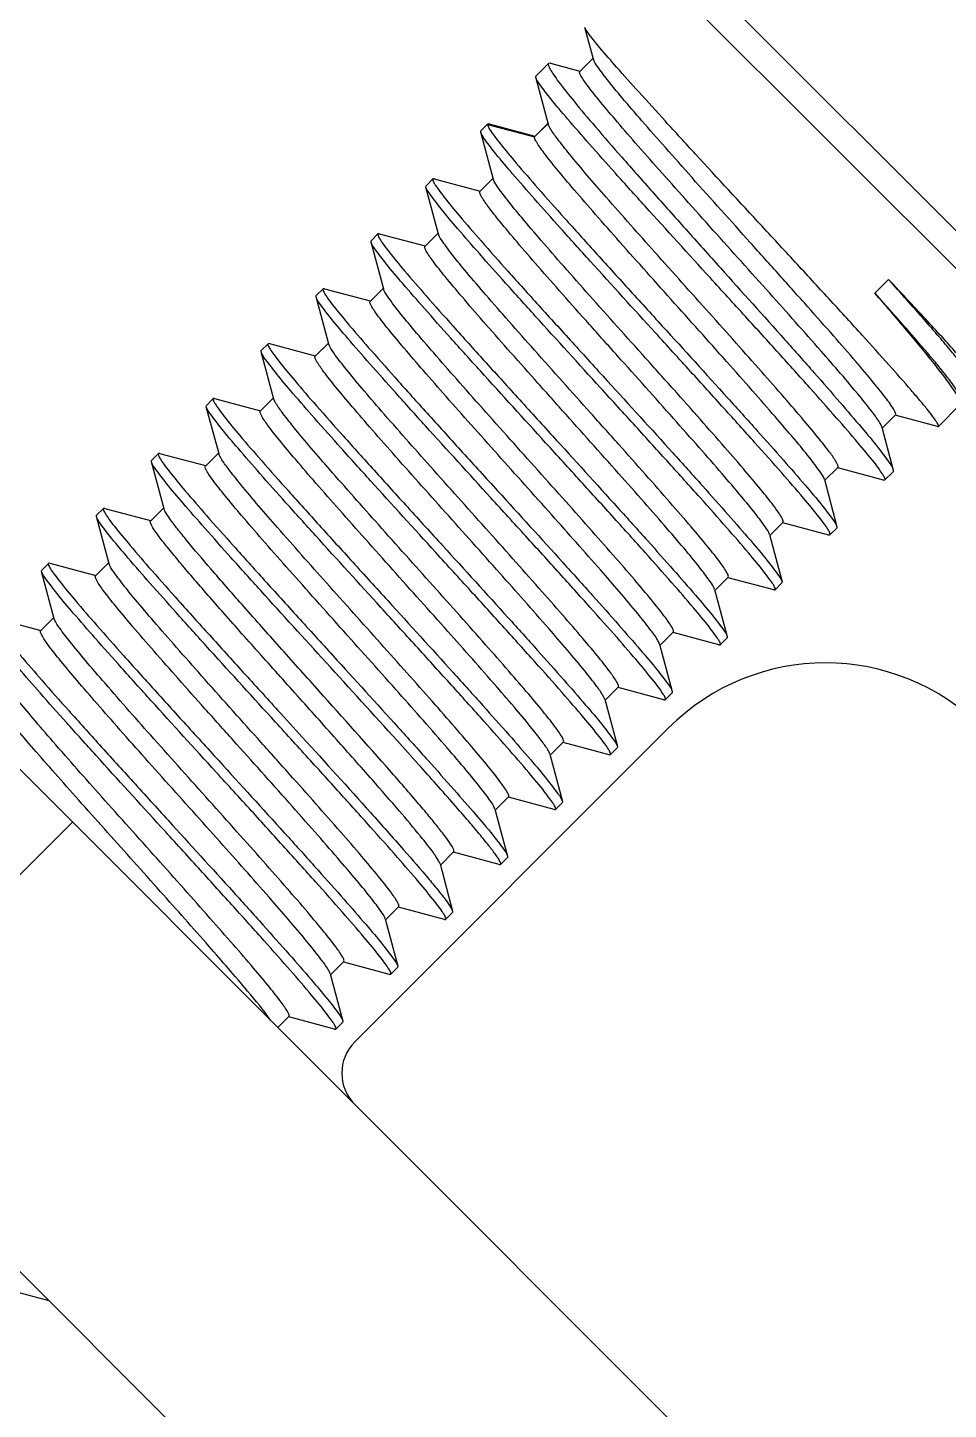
# Model space of a CAD drawing. Extents: x 1031190 to 1725648, y 733081 to 1571294.
# Drawn here: x 1156316.2 to 1156485.8, y 1236233.6 to 1236488.2 of the extents above; entities that cross this region are included whole.
import ezdxf

# ---------------------------------------------------------------- set-up
doc = ezdxf.new("R2010")
doc.units = 0
doc.header["$LTSCALE"] = 1000
doc.header["$MEASUREMENT"] = 0

msp = doc.modelspace()

# ---------------------------------------------------------------- linework, layer by layer
for p, q in [((1156510.09, 1236427.92), (1156427.84, 1236510.17)), ((1156500.19, 1236430.88), (1156430.8, 1236500.27)), ((1156420.44, 1236482.38), (1156418.87, 1236488.2)), ((1156409.82, 1236479.29), (1156412.15, 1236481.62)), ((1156412.51, 1236481.65), (1156412.15, 1236481.62)), ((1156412.51, 1236481.65), (1156417.95, 1236480.2)), ((1156417.93, 1236480.12), (1156420.39, 1236482.58)), ((1156409.79, 1236479.23), (1156409.82, 1236479.29)), ((1156409.81, 1236479.05), (1156409.79, 1236479.23)), ((1156412.14, 1236470.36), (1156409.81, 1236479.05)), ((1156399.69, 1236468.93), (1156399.71, 1236469.18)), ((1156402.02, 1236460.24), (1156399.69, 1236468.93)), ((1156399.71, 1236469.18), (1156400.92, 1236470.39)), ((1156400.97, 1236470.44), (1156400.93, 1236470.37)), ((1156400.93, 1236470.37), (1156409.6, 1236468.06)), ((1156401.21, 1236470.46), (1156400.97, 1236470.44)), ((1156401.21, 1236470.46), (1156409.66, 1236468.21)), ((1156409.6, 1236468.06), (1156412.13, 1236470.59)), ((1156409.63, 1236468.12), (1156412.08, 1236470.57)), ((1156409.6, 1236468.06), (1156409.63, 1236468.12)), ((1156389.57, 1236458.81), (1156389.59, 1236459.06)), ((1156391.9, 1236450.12), (1156389.57, 1236458.81)), ((1156389.59, 1236459.06), (1156390.85, 1236460.32)), ((1156391.09, 1236460.34), (1156390.85, 1236460.32)), ((1156391.09, 1236460.34), (1156399.54, 1236458.09)), ((1156399.51, 1236458), (1156401.97, 1236460.45)), ((1156379.45, 1236448.69), (1156379.47, 1236448.94)), ((1156381.78, 1236440), (1156379.45, 1236448.69)), ((1156379.47, 1236448.94), (1156380.73, 1236450.2)), ((1156380.97, 1236450.22), (1156380.73, 1236450.2)), ((1156380.97, 1236450.22), (1156389.42, 1236447.97)), ((1156389.39, 1236447.88), (1156391.85, 1236450.33)), ((1156474.82, 1236441.81), (1156472.29, 1236439.28)), ((1156369.33, 1236438.58), (1156369.35, 1236438.82)), ((1156371.66, 1236429.88), (1156369.33, 1236438.58)), ((1156369.35, 1236438.82), (1156370.61, 1236440.08)), ((1156370.85, 1236440.1), (1156370.61, 1236440.08)), ((1156370.85, 1236440.1), (1156379.3, 1236437.85)), ((1156379.27, 1236437.76), (1156381.73, 1236440.21)), ((1156381.83, 1236439.85), (1156381.78, 1236440)), ((1156583.69, 1236082.55), (1156237.67, 1236428.57)), ((1156359.21, 1236428.46), (1156359.23, 1236428.7)), ((1156361.55, 1236419.76), (1156359.21, 1236428.46)), ((1156359.23, 1236428.7), (1156360.49, 1236429.96)), ((1156360.73, 1236429.98), (1156360.49, 1236429.96)), ((1156360.73, 1236429.98), (1156369.18, 1236427.73)), ((1156369.16, 1236427.64), (1156371.61, 1236430.09)), ((1156349.09, 1236418.34), (1156349.11, 1236418.58)), ((1156351.43, 1236409.64), (1156349.09, 1236418.34)), ((1156349.11, 1236418.58), (1156350.37, 1236419.84)), ((1156350.61, 1236419.86), (1156350.37, 1236419.84)), ((1156350.61, 1236419.86), (1156359.06, 1236417.61)), ((1156359.04, 1236417.52), (1156361.49, 1236419.97)), ((1156484.01, 1236414.7), (1156488.04, 1236418.73)), ((1156476.1, 1236416.86), (1156473.64, 1236414.41)), ((1156483.82, 1236414.69), (1156476.07, 1236416.77)), ((1156473.59, 1236414.61), (1156475.7, 1236406.67)), ((1156483.82, 1236414.69), (1156484.01, 1236414.7)), ((1156338.97, 1236408.22), (1156338.99, 1236408.46)), ((1156341.31, 1236399.52), (1156338.97, 1236408.22)), ((1156338.99, 1236408.46), (1156340.25, 1236409.72)), ((1156340.49, 1236409.74), (1156340.25, 1236409.72)), ((1156340.49, 1236409.74), (1156348.94, 1236407.49)), ((1156348.92, 1236407.4), (1156351.37, 1236409.85)), ((1156463, 1236404.94), (1156465.31, 1236396.23)), ((1156465.5, 1236407.18), (1156463.05, 1236404.73)), ((1156473.91, 1236404.83), (1156465.48, 1236407.09)), ((1156473.91, 1236404.83), (1156474.15, 1236404.85)), ((1156474.15, 1236404.85), (1156475.68, 1236406.37)), ((1156475.7, 1236406.67), (1156475.68, 1236406.37)), ((1156338.8, 1236397.28), (1156341.25, 1236399.73)), ((1156328.85, 1236398.1), (1156328.87, 1236398.34)), ((1156331.19, 1236389.4), (1156328.85, 1236398.1)), ((1156328.87, 1236398.34), (1156330.13, 1236399.6)), ((1156330.37, 1236399.62), (1156330.13, 1236399.6)), ((1156330.37, 1236399.62), (1156338.82, 1236397.37)), ((1156452.88, 1236394.82), (1156455.19, 1236386.11)), ((1156455.39, 1236397.06), (1156452.93, 1236394.61)), ((1156463.79, 1236394.71), (1156455.36, 1236396.97)), ((1156463.79, 1236394.71), (1156464.03, 1236394.73)), ((1156464.03, 1236394.73), (1156465.3, 1236395.99)), ((1156465.31, 1236396.23), (1156465.3, 1236395.99)), ((1156328.68, 1236387.16), (1156331.13, 1236389.62)), ((1156318.73, 1236387.98), (1156318.75, 1236388.22)), ((1156321.07, 1236379.29), (1156318.73, 1236387.98)), ((1156318.75, 1236388.22), (1156320.01, 1236389.48)), ((1156320.25, 1236389.5), (1156320.01, 1236389.48)), ((1156320.25, 1236389.5), (1156328.7, 1236387.25)), ((1156442.76, 1236384.7), (1156445.08, 1236375.99)), ((1156445.27, 1236386.95), (1156442.81, 1236384.49)), ((1156453.67, 1236384.59), (1156445.24, 1236386.85)), ((1156453.67, 1236384.59), (1156453.92, 1236384.61)), ((1156453.92, 1236384.61), (1156455.18, 1236385.87)), ((1156455.19, 1236386.11), (1156455.18, 1236385.87)), ((1156480.56, 1236093.15), (1156191.41, 1236382.31)), ((1156310.14, 1236379.38), (1156318.58, 1236377.13)), ((1156318.56, 1236377.04), (1156321.01, 1236379.5)), ((1156321.14, 1236379.09), (1156321.07, 1236379.29)), ((1156435.15, 1236376.83), (1156432.69, 1236374.37)), ((1156432.64, 1236374.58), (1156434.96, 1236365.87)), ((1156443.55, 1236374.47), (1156435.12, 1236376.74)), ((1156443.55, 1236374.47), (1156443.8, 1236374.49)), ((1156443.8, 1236374.49), (1156445.06, 1236375.75)), ((1156445.08, 1236375.99), (1156445.06, 1236375.75)), ((1156425.03, 1236366.71), (1156422.57, 1236364.25)), ((1156422.52, 1236364.46), (1156424.84, 1236355.75)), ((1156433.43, 1236364.35), (1156425, 1236366.62)), ((1156433.43, 1236364.35), (1156433.68, 1236364.37)), ((1156433.68, 1236364.37), (1156434.94, 1236365.63)), ((1156434.96, 1236365.87), (1156434.94, 1236365.63)), ((1156434.28, 1236359.16), (1156376.46, 1236301.34)), ((1156414.91, 1236356.59), (1156412.46, 1236354.13)), ((1156423.32, 1236354.23), (1156414.88, 1236356.5)), ((1156412.4, 1236354.34), (1156414.72, 1236345.63)), ((1156423.32, 1236354.23), (1156423.56, 1236354.25)), ((1156423.56, 1236354.25), (1156424.82, 1236355.51)), ((1156424.84, 1236355.75), (1156424.82, 1236355.51)), ((1156404.79, 1236346.47), (1156402.34, 1236344.02)), ((1156413.2, 1236344.11), (1156404.76, 1236346.38)), ((1156402.28, 1236344.22), (1156402.22, 1236344.4)), ((1156402.28, 1236344.22), (1156404.6, 1236335.52)), ((1156413.2, 1236344.11), (1156413.44, 1236344.13)), ((1156413.44, 1236344.13), (1156414.7, 1236345.39)), ((1156414.72, 1236345.63), (1156414.7, 1236345.39)), ((1156278.14, 1236295.57), (1156324.4, 1236341.83)), ((1156394.67, 1236336.35), (1156392.22, 1236333.9)), ((1156403.08, 1236334), (1156394.65, 1236336.26)), ((1156392.16, 1236334.11), (1156394.48, 1236325.4)), ((1156403.08, 1236334), (1156403.32, 1236334.01)), ((1156403.32, 1236334.01), (1156404.58, 1236335.27)), ((1156404.6, 1236335.52), (1156404.58, 1236335.27)), ((1156384.55, 1236326.23), (1156382.1, 1236323.78)), ((1156392.96, 1236323.88), (1156384.53, 1236326.14)), ((1156382.04, 1236323.99), (1156384.36, 1236315.28)), ((1156392.96, 1236323.88), (1156393.2, 1236323.89)), ((1156393.2, 1236323.89), (1156394.46, 1236325.16)), ((1156394.48, 1236325.4), (1156394.46, 1236325.16)), ((1156374.43, 1236316.11), (1156371.98, 1236313.66)), ((1156382.84, 1236313.76), (1156374.41, 1236316.02)), ((1156371.92, 1236313.87), (1156374.24, 1236305.16)), ((1156382.84, 1236313.76), (1156383.08, 1236313.77)), ((1156383.08, 1236313.77), (1156384.34, 1236315.04)), ((1156384.36, 1236315.28), (1156384.34, 1236315.04)), ((1156364.31, 1236305.99), (1156362.28, 1236303.96)), ((1156372.72, 1236303.64), (1156364.29, 1236305.9)), ((1156372.72, 1236303.64), (1156372.96, 1236303.65)), ((1156372.96, 1236303.65), (1156374.22, 1236304.92)), ((1156374.24, 1236305.16), (1156374.22, 1236304.92)), ((1156320.14, 1236253.57), (1156313.69, 1236255.31))]:
    msp.add_line(p, q)
for centre, radius, start, end in [((1156463.2, 1236330.25), 40.89, 45, 135), ((1156382.24, 1236295.56), 8.18, 135, 225)]:
    msp.add_arc(centre, radius, start, end)
for points, knots in [([(1156451.52, 1236451.6), (1156447.43, 1236456.02), (1156441.47, 1236462.46), (1156433.9, 1236470.71), (1156429.04, 1236476.05), (1156425.01, 1236480.55), (1156421.96, 1236484.07), (1156420.07, 1236486.34), (1156419.19, 1236487.6), (1156418.92, 1236488.03), (1156418.87, 1236488.2)], [0, 0, 0, 0, 0.368142, 0.535897, 0.684709, 0.809342, 0.905414, 0.969598, 0.989056, 1, 1, 1, 1]), ([(1156412.15, 1236481.62), (1156412.07, 1236481.54), (1156412.15, 1236481.09), (1156412.49, 1236480.46), (1156413.14, 1236479.42), (1156414.59, 1236477.43), (1156417.17, 1236474.21), (1156421.07, 1236469.6), (1156425.9, 1236464.04), (1156431.46, 1236457.76), (1156437.52, 1236450.97), (1156441.71, 1236446.3), (1156443.84, 1236443.93)], [0, 0, 0, 0, 0.007287, 0.022596, 0.046895, 0.080168, 0.172563, 0.296519, 0.44737, 0.619385, 0.805971, 1, 1, 1, 1]), ([(1156476.1, 1236416.86), (1156476.17, 1236416.93), (1156476.09, 1236417.31), (1156475.8, 1236417.84), (1156475.25, 1236418.71), (1156474.02, 1236420.37), (1156471.85, 1236423.07), (1156468.57, 1236426.95), (1156464.51, 1236431.62), (1156459.82, 1236436.91), (1156454.69, 1236442.64), (1156447.57, 1236450.58), (1156440.53, 1236458.4), (1156433.87, 1236465.88), (1156429.57, 1236470.78), (1156425.99, 1236474.95), (1156423.23, 1236478.26), (1156421.48, 1236480.61), (1156420.57, 1236481.88), (1156420.44, 1236482.38)], [0, 0, 0, 0, 0.003461, 0.010825, 0.022535, 0.038573, 0.083113, 0.142879, 0.21566, 0.298761, 0.389116, 0.483412, 0.670116, 0.755815, 0.832283, 0.896851, 0.947308, 0.981997, 1, 1, 1, 1]), ([(1156441.99, 1236442.07), (1156437.97, 1236446.48), (1156432.13, 1236452.89), (1156424.69, 1236461.14), (1156419.91, 1236466.5), (1156415.94, 1236471.06), (1156412.87, 1236474.65), (1156410.96, 1236477.19), (1156409.95, 1236478.53), (1156409.81, 1236479.05)], [0, 0, 0, 0, 0.36438, 0.530796, 0.678891, 0.803581, 0.9006, 0.966696, 1, 1, 1, 1]), ([(1156473.23, 1236415.36), (1156472.82, 1236416.06), (1156471.59, 1236417.71), (1156468.02, 1236422.16), (1156461.68, 1236429.45), (1156452.62, 1236439.62), (1156444.24, 1236448.93), (1156437.43, 1236456.52), (1156432.65, 1236461.88), (1156428.33, 1236466.77), (1156424.64, 1236471.03), (1156421.68, 1236474.56), (1156419.57, 1236477.18), (1156418.36, 1236478.9), (1156417.92, 1236479.72), (1156417.87, 1236480.06), (1156417.93, 1236480.12)], [0, 0, 0, 0, 0.028348, 0.07231, 0.200737, 0.367922, 0.551326, 0.641466, 0.726551, 0.80379, 0.870677, 0.92508, 0.96531, 0.990227, 0.996843, 1, 1, 1, 1]), ([(1156431.87, 1236431.95), (1156427.86, 1236436.36), (1156422.01, 1236442.77), (1156414.57, 1236451.02), (1156409.79, 1236456.38), (1156405.82, 1236460.94), (1156402.75, 1236464.53), (1156400.84, 1236467.07), (1156399.83, 1236468.41), (1156399.69, 1236468.93)], [0, 0, 0, 0, 0.364381, 0.5308, 0.678899, 0.803591, 0.900607, 0.966701, 1, 1, 1, 1]), ([(1156400.93, 1236470.37), (1156400.9, 1236470.24), (1156401.1, 1236469.81), (1156401.52, 1236469.1), (1156402.28, 1236468.06), (1156403.83, 1236466.05), (1156406.51, 1236462.86), (1156410.47, 1236458.3), (1156415.32, 1236452.85), (1156420.86, 1236446.7), (1156426.88, 1236440.08), (1156431.02, 1236435.53), (1156433.13, 1236433.21)], [0, 0, 0, 0, 0.00868, 0.025879, 0.051887, 0.086569, 0.180747, 0.305089, 0.45505, 0.625126, 0.809034, 1, 1, 1, 1]), ([(1156412.49, 1236469.62), (1156412.45, 1236469.7), (1156412.31, 1236469.93), (1156412.19, 1236470.18), (1156412.14, 1236470.36)], [0, 0, 0, 0, 0.313787, 1, 1, 1, 1]), ([(1156465.5, 1236407.18), (1156465.57, 1236407.25), (1156465.52, 1236407.58), (1156465.09, 1236408.39), (1156463.92, 1236410.08), (1156461.87, 1236412.66), (1156459, 1236416.11), (1156455.42, 1236420.25), (1156451.25, 1236425), (1156446.65, 1236430.18), (1156440.11, 1236437.49), (1156432.09, 1236446.43), (1156423.46, 1236456.16), (1156417.43, 1236463.12), (1156414.04, 1236467.37), (1156412.88, 1236468.96), (1156412.49, 1236469.62)], [0, 0, 0, 0, 0.003296, 0.010079, 0.03549, 0.076381, 0.131511, 0.19909, 0.276886, 0.362322, 0.452558, 0.635372, 0.801219, 0.928261, 0.971785, 1, 1, 1, 1]), ([(1156463, 1236404.94), (1156462.86, 1236405.43), (1156461.99, 1236406.67), (1156460.31, 1236408.97), (1156457.65, 1236412.17), (1156454.23, 1236416.19), (1156450.12, 1236420.88), (1156443.78, 1236428.04), (1156437.09, 1236435.51), (1156430.32, 1236443.07), (1156425.45, 1236448.53), (1156420.99, 1236453.59), (1156417.1, 1236458.06), (1156413.94, 1236461.81), (1156411.82, 1236464.44), (1156410.6, 1236466.1), (1156410.02, 1236466.97), (1156409.69, 1236467.57), (1156409.56, 1236467.94), (1156409.6, 1236468.06)], [0, 0, 0, 0, 0.018431, 0.053472, 0.104134, 0.168694, 0.244894, 0.330055, 0.515024, 0.608298, 0.697696, 0.780063, 0.852494, 0.912444, 0.95783, 0.974565, 0.987157, 0.995562, 1, 1, 1, 1]), ([(1156421.75, 1236421.83), (1156417.74, 1236426.24), (1156411.89, 1236432.65), (1156404.45, 1236440.9), (1156399.67, 1236446.26), (1156395.7, 1236450.82), (1156392.63, 1236454.41), (1156390.73, 1236456.95), (1156389.71, 1236458.29), (1156389.57, 1236458.81)], [0, 0, 0, 0, 0.364381, 0.530796, 0.678894, 0.80359, 0.900609, 0.966703, 1, 1, 1, 1]), ([(1156390.85, 1236460.32), (1156390.77, 1236460.24), (1156390.91, 1236459.81), (1156391.26, 1236459.23), (1156391.95, 1236458.21), (1156393.44, 1236456.28), (1156396.07, 1236453.11), (1156400.03, 1236448.55), (1156404.91, 1236443.05), (1156410.52, 1236436.82), (1156416.64, 1236430.09), (1156420.86, 1236425.46), (1156423.01, 1236423.09)], [0, 0, 0, 0, 0.006599, 0.021626, 0.045784, 0.078991, 0.171388, 0.295465, 0.44652, 0.61879, 0.805664, 1, 1, 1, 1]), ([(1156455.39, 1236397.06), (1156455.45, 1236397.13), (1156455.39, 1236397.49), (1156454.92, 1236398.36), (1156453.65, 1236400.17), (1156451.43, 1236402.94), (1156448.32, 1236406.64), (1156444.48, 1236411.08), (1156440.03, 1236416.13), (1156435.15, 1236421.61), (1156428.32, 1236429.24), (1156421.55, 1236436.79), (1156415.12, 1236444.04), (1156410.95, 1236448.81), (1156407.47, 1236452.89), (1156404.76, 1236456.15), (1156403.05, 1236458.48), (1156402.16, 1236459.74), (1156402.02, 1236460.24)], [0, 0, 0, 0, 0.003453, 0.010691, 0.037881, 0.081592, 0.14037, 0.212138, 0.294327, 0.383985, 0.477885, 0.664852, 0.751185, 0.82854, 0.894141, 0.945651, 0.981282, 1, 1, 1, 1]), ([(1156452.88, 1236394.82), (1156452.74, 1236395.32), (1156451.85, 1236396.58), (1156450.14, 1236398.91), (1156447.43, 1236402.16), (1156443.95, 1236406.25), (1156439.78, 1236411.01), (1156433.36, 1236418.26), (1156426.58, 1236425.82), (1156419.76, 1236433.44), (1156414.88, 1236438.93), (1156410.42, 1236443.98), (1156406.58, 1236448.42), (1156403.47, 1236452.12), (1156401.25, 1236454.89), (1156399.98, 1236456.71), (1156399.51, 1236457.57), (1156399.45, 1236457.93), (1156399.51, 1236458)], [0, 0, 0, 0, 0.01868, 0.054278, 0.105764, 0.171349, 0.248695, 0.335028, 0.522011, 0.615926, 0.705601, 0.787809, 0.859594, 0.918387, 0.96211, 0.989307, 0.996546, 1, 1, 1, 1]), ([(1156484.01, 1236414.7), (1156484.08, 1236414.78), (1156483.92, 1236415.2), (1156483.57, 1236415.76), (1156482.85, 1236416.76), (1156481.85, 1236418.02), (1156480.53, 1236419.61), (1156478.22, 1236422.31), (1156474.68, 1236426.32), (1156469.76, 1236431.78), (1156464.1, 1236437.97), (1156457.94, 1236444.66), (1156453.69, 1236449.26), (1156451.52, 1236451.6)], [0, 0, 0, 0, 0.006287, 0.021187, 0.045277, 0.078448, 0.120429, 0.17084, 0.294962, 0.446101, 0.618491, 0.80551, 1, 1, 1, 1]), ([(1156411.63, 1236411.71), (1156407.62, 1236416.12), (1156401.77, 1236422.53), (1156394.33, 1236430.78), (1156389.55, 1236436.14), (1156385.59, 1236440.7), (1156382.51, 1236444.29), (1156380.61, 1236446.83), (1156379.59, 1236448.17), (1156379.45, 1236448.69)], [0, 0, 0, 0, 0.364389, 0.530808, 0.678904, 0.803593, 0.90061, 0.966703, 1, 1, 1, 1]), ([(1156380.73, 1236450.2), (1156380.65, 1236450.12), (1156380.79, 1236449.69), (1156381.14, 1236449.11), (1156381.83, 1236448.09), (1156383.32, 1236446.16), (1156385.95, 1236442.99), (1156389.91, 1236438.43), (1156394.79, 1236432.93), (1156400.41, 1236426.7), (1156406.52, 1236419.97), (1156410.74, 1236415.34), (1156412.89, 1236412.98)], [0, 0, 0, 0, 0.006599, 0.021626, 0.045783, 0.07899, 0.171389, 0.295471, 0.446525, 0.618791, 0.805663, 1, 1, 1, 1]), ([(1156445.27, 1236386.95), (1156445.33, 1236387.01), (1156445.27, 1236387.37), (1156444.8, 1236388.24), (1156443.53, 1236390.05), (1156441.31, 1236392.82), (1156438.2, 1236396.52), (1156434.36, 1236400.96), (1156429.91, 1236406.01), (1156425.03, 1236411.49), (1156418.2, 1236419.12), (1156411.43, 1236426.67), (1156405, 1236433.92), (1156400.83, 1236438.69), (1156397.35, 1236442.77), (1156394.64, 1236446.03), (1156392.93, 1236448.36), (1156392.04, 1236449.62), (1156391.9, 1236450.12)], [0, 0, 0, 0, 0.003453, 0.010691, 0.03788, 0.081592, 0.14037, 0.212137, 0.294327, 0.383985, 0.477885, 0.664851, 0.751185, 0.82854, 0.894141, 0.945652, 0.981282, 1, 1, 1, 1]), ([(1156442.76, 1236384.7), (1156442.62, 1236385.2), (1156441.73, 1236386.46), (1156440.02, 1236388.79), (1156437.32, 1236392.05), (1156433.84, 1236396.13), (1156429.66, 1236400.89), (1156423.24, 1236408.14), (1156416.47, 1236415.7), (1156409.64, 1236423.33), (1156404.76, 1236428.81), (1156400.3, 1236433.86), (1156396.46, 1236438.3), (1156393.35, 1236442), (1156391.13, 1236444.77), (1156389.86, 1236446.59), (1156389.39, 1236447.45), (1156389.33, 1236447.81), (1156389.39, 1236447.88)], [0, 0, 0, 0, 0.01868, 0.054279, 0.105765, 0.171349, 0.248696, 0.335028, 0.522011, 0.615926, 0.705601, 0.787809, 0.859594, 0.918386, 0.962109, 0.989307, 0.996546, 1, 1, 1, 1]), ([(1156443.84, 1236443.93), (1156447.81, 1236439.51), (1156453.58, 1236433.09), (1156460.93, 1236424.82), (1156465.66, 1236419.43), (1156469.59, 1236414.84), (1156472.64, 1236411.2), (1156474.55, 1236408.6), (1156475.55, 1236407.21), (1156475.7, 1236406.67)], [0, 0, 0, 0, 0.362585, 0.528363, 0.676115, 0.800828, 0.898293, 0.965295, 1, 1, 1, 1]), ([(1156474.15, 1236404.85), (1156474.23, 1236404.92), (1156474.09, 1236405.35), (1156473.74, 1236405.94), (1156473.05, 1236406.95), (1156471.56, 1236408.89), (1156468.93, 1236412.06), (1156464.98, 1236416.61), (1156460.09, 1236422.11), (1156454.48, 1236428.34), (1156448.36, 1236435.08), (1156444.14, 1236439.71), (1156441.99, 1236442.07)], [0, 0, 0, 0, 0.006599, 0.021626, 0.045784, 0.078991, 0.171388, 0.295465, 0.446519, 0.61879, 0.805664, 1, 1, 1, 1]), ([(1156491.9, 1236422.6), (1156491.94, 1236422.63), (1156491.87, 1236422.83), (1156491.7, 1236423.1), (1156491.37, 1236423.57), (1156490.65, 1236424.48), (1156489.37, 1236425.99), (1156487.4, 1236428.21), (1156484.9, 1236430.97), (1156481.92, 1236434.21), (1156478.51, 1236437.88), (1156476.09, 1236440.46), (1156474.82, 1236441.81)], [0, 0, 0, 0, 0.005738, 0.019134, 0.040805, 0.070779, 0.155209, 0.27106, 0.416301, 0.588313, 0.78408, 1, 1, 1, 1]), ([(1156490.14, 1236423.12), (1156490.26, 1236423.25), (1156489.9, 1236423.96), (1156489.3, 1236424.89), (1156488.01, 1236426.59), (1156486.27, 1236428.73), (1156484.01, 1236431.4), (1156480.16, 1236435.83), (1156477.03, 1236439.34), (1156474.82, 1236441.81)], [0, 0, 0, 0, 0.021147, 0.073565, 0.158215, 0.273875, 0.418588, 0.589838, 1, 1, 1, 1]), ([(1156401.51, 1236401.59), (1156397.5, 1236406), (1156391.65, 1236412.41), (1156384.21, 1236420.66), (1156379.43, 1236426.02), (1156375.47, 1236430.58), (1156372.39, 1236434.18), (1156370.49, 1236436.71), (1156369.47, 1236438.05), (1156369.33, 1236438.58)], [0, 0, 0, 0, 0.364379, 0.530797, 0.678896, 0.80359, 0.900607, 0.966701, 1, 1, 1, 1]), ([(1156370.61, 1236440.08), (1156370.53, 1236440), (1156370.67, 1236439.57), (1156371.02, 1236438.99), (1156371.71, 1236437.97), (1156373.2, 1236436.04), (1156375.83, 1236432.87), (1156379.79, 1236428.31), (1156384.67, 1236422.81), (1156390.29, 1236416.58), (1156396.4, 1236409.85), (1156400.62, 1236405.22), (1156402.77, 1236402.86)], [0, 0, 0, 0, 0.006598, 0.021624, 0.045781, 0.078987, 0.171384, 0.29546, 0.44651, 0.618781, 0.80566, 1, 1, 1, 1]), ([(1156435.15, 1236376.83), (1156435.21, 1236376.89), (1156435.16, 1236377.24), (1156434.7, 1236378.1), (1156433.45, 1236379.88), (1156431.27, 1236382.6), (1156428.23, 1236386.23), (1156424.46, 1236390.59), (1156420.08, 1236395.56), (1156415.27, 1236400.97), (1156408.52, 1236408.51), (1156401.79, 1236416.01), (1156395.39, 1236423.23), (1156391.19, 1236428.02), (1156387.64, 1236432.16), (1156384.86, 1236435.5), (1156383, 1236437.96), (1156382.05, 1236439.3), (1156381.83, 1236439.85)], [0, 0, 0, 0, 0.003411, 0.010523, 0.037228, 0.080172, 0.137959, 0.208589, 0.289589, 0.378106, 0.47102, 0.656885, 0.743278, 0.821187, 0.887872, 0.941003, 0.97876, 1, 1, 1, 1]), ([(1156487.63, 1236420.84), (1156487.55, 1236421.12), (1156487.12, 1236421.82), (1156486.25, 1236423.07), (1156484.89, 1236424.79), (1156482.27, 1236427.97), (1156478.03, 1236432.86), (1156474.35, 1236436.98), (1156472.29, 1236439.28)], [0, 0, 0, 0, 0.036338, 0.100465, 0.191874, 0.309308, 0.615028, 1, 1, 1, 1]), ([(1156472.29, 1236439.28), (1156474.39, 1236436.84), (1156478.16, 1236432.43), (1156482.98, 1236426.56), (1156486.04, 1236422.64), (1156487.53, 1236420.35), (1156487.98, 1236419.52), (1156488.07, 1236419.17)], [0, 0, 0, 0, 0.376924, 0.679521, 0.890722, 0.958383, 1, 1, 1, 1]), ([(1156432.23, 1236375.42), (1156431.81, 1236376.1), (1156430.62, 1236377.73), (1156427.17, 1236382.02), (1156421.12, 1236389.01), (1156412.48, 1236398.74), (1156404.48, 1236407.65), (1156397.98, 1236414.93), (1156393.41, 1236420.08), (1156389.27, 1236424.79), (1156385.72, 1236428.91), (1156382.87, 1236432.33), (1156380.84, 1236434.88), (1156379.68, 1236436.56), (1156379.26, 1236437.37), (1156379.21, 1236437.69), (1156379.27, 1236437.76)], [0, 0, 0, 0, 0.029221, 0.073567, 0.201629, 0.367682, 0.550054, 0.639909, 0.724906, 0.802249, 0.869396, 0.924152, 0.964754, 0.989983, 0.99672, 1, 1, 1, 1]), ([(1156433.13, 1236433.21), (1156437.15, 1236428.81), (1156443, 1236422.39), (1156450.43, 1236414.14), (1156455.22, 1236408.78), (1156459.18, 1236404.22), (1156462.25, 1236400.63), (1156464.16, 1236398.09), (1156465.17, 1236396.76), (1156465.31, 1236396.23)], [0, 0, 0, 0, 0.36446, 0.530907, 0.67902, 0.803709, 0.900704, 0.966759, 1, 1, 1, 1]), ([(1156464.03, 1236394.73), (1156464.11, 1236394.8), (1156463.98, 1236395.24), (1156463.63, 1236395.82), (1156462.93, 1236396.83), (1156461.44, 1236398.77), (1156458.81, 1236401.94), (1156454.86, 1236406.49), (1156449.97, 1236411.99), (1156444.36, 1236418.22), (1156438.24, 1236424.96), (1156434.02, 1236429.59), (1156431.87, 1236431.95)], [0, 0, 0, 0, 0.006598, 0.021625, 0.04578, 0.078987, 0.171384, 0.295461, 0.446512, 0.618782, 0.805661, 1, 1, 1, 1]), ([(1156391.39, 1236391.47), (1156387.38, 1236395.88), (1156381.53, 1236402.3), (1156374.09, 1236410.54), (1156369.31, 1236415.9), (1156365.35, 1236420.46), (1156362.28, 1236424.06), (1156360.37, 1236426.59), (1156359.35, 1236427.93), (1156359.21, 1236428.46)], [0, 0, 0, 0, 0.364384, 0.5308, 0.678898, 0.803592, 0.90061, 0.966703, 1, 1, 1, 1]), ([(1156360.49, 1236429.96), (1156360.41, 1236429.88), (1156360.55, 1236429.45), (1156360.9, 1236428.87), (1156361.59, 1236427.85), (1156363.08, 1236425.92), (1156365.71, 1236422.75), (1156369.67, 1236418.19), (1156374.55, 1236412.69), (1156380.17, 1236406.46), (1156386.28, 1236399.73), (1156390.5, 1236395.1), (1156392.65, 1236392.74)], [0, 0, 0, 0, 0.006599, 0.021626, 0.045785, 0.078991, 0.171389, 0.295468, 0.446524, 0.618793, 0.805664, 1, 1, 1, 1]), ([(1156425.03, 1236366.71), (1156425.09, 1236366.77), (1156425.04, 1236367.11), (1156424.59, 1236367.95), (1156423.37, 1236369.7), (1156421.24, 1236372.37), (1156418.26, 1236375.93), (1156414.56, 1236380.22), (1156410.26, 1236385.1), (1156405.52, 1236390.43), (1156398.85, 1236397.89), (1156390.74, 1236406.93), (1156383.12, 1236415.52), (1156377.97, 1236421.51), (1156375.1, 1236424.94), (1156373.11, 1236427.51), (1156372.08, 1236428.95), (1156371.8, 1236429.54)], [0, 0, 0, 0, 0.003368, 0.010354, 0.036572, 0.078742, 0.135528, 0.20501, 0.284805, 0.372166, 0.464077, 0.64881, 0.81371, 0.881483, 0.936251, 0.976167, 1, 1, 1, 1]), ([(1156422.25, 1236365.05), (1156421.9, 1236365.69), (1156420.78, 1236367.23), (1156417.48, 1236371.41), (1156411.49, 1236378.32), (1156402.87, 1236388.06), (1156394.82, 1236397.03), (1156388.24, 1236404.39), (1156383.59, 1236409.62), (1156379.37, 1236414.42), (1156375.75, 1236418.61), (1156372.84, 1236422.1), (1156370.76, 1236424.71), (1156369.58, 1236426.42), (1156369.14, 1236427.24), (1156369.09, 1236427.57), (1156369.16, 1236427.64)], [0, 0, 0, 0, 0.02672, 0.069018, 0.194536, 0.360069, 0.543539, 0.634344, 0.720433, 0.798907, 0.86713, 0.922821, 0.964145, 0.989828, 0.99668, 1, 1, 1, 1]), ([(1156423.01, 1236423.09), (1156427.03, 1236418.69), (1156432.88, 1236412.27), (1156440.32, 1236404.02), (1156445.1, 1236398.66), (1156449.06, 1236394.1), (1156452.13, 1236390.51), (1156454.04, 1236387.97), (1156455.05, 1236386.64), (1156455.19, 1236386.11)], [0, 0, 0, 0, 0.364466, 0.530913, 0.679023, 0.803712, 0.900708, 0.966761, 1, 1, 1, 1]), ([(1156453.92, 1236384.61), (1156453.99, 1236384.69), (1156453.86, 1236385.12), (1156453.51, 1236385.7), (1156452.81, 1236386.71), (1156451.32, 1236388.65), (1156448.69, 1236391.82), (1156444.74, 1236396.38), (1156439.85, 1236401.88), (1156434.24, 1236408.11), (1156428.12, 1236414.84), (1156423.9, 1236419.47), (1156421.75, 1236421.83)], [0, 0, 0, 0, 0.006599, 0.021626, 0.045783, 0.078991, 0.17139, 0.295472, 0.446528, 0.618793, 0.805664, 1, 1, 1, 1]), ([(1156381.27, 1236381.36), (1156377.26, 1236385.76), (1156371.41, 1236392.18), (1156363.97, 1236400.42), (1156359.19, 1236405.78), (1156355.23, 1236410.34), (1156352.16, 1236413.94), (1156350.25, 1236416.47), (1156349.23, 1236417.81), (1156349.09, 1236418.34)], [0, 0, 0, 0, 0.364389, 0.530808, 0.678905, 0.803593, 0.900609, 0.966702, 1, 1, 1, 1]), ([(1156350.37, 1236419.84), (1156350.29, 1236419.76), (1156350.43, 1236419.33), (1156350.78, 1236418.75), (1156351.47, 1236417.74), (1156352.96, 1236415.8), (1156355.6, 1236412.63), (1156359.55, 1236408.07), (1156364.44, 1236402.57), (1156370.05, 1236396.35), (1156376.16, 1236389.61), (1156380.38, 1236384.98), (1156382.54, 1236382.62)], [0, 0, 0, 0, 0.006599, 0.021626, 0.045782, 0.078989, 0.171387, 0.295468, 0.446521, 0.618788, 0.805663, 1, 1, 1, 1]), ([(1156361.79, 1236419.21), (1156361.76, 1236419.26), (1156361.67, 1236419.44), (1156361.58, 1236419.63), (1156361.55, 1236419.76)], [0, 0, 0, 0, 0.304527, 1, 1, 1, 1]), ([(1156414.91, 1236356.59), (1156414.97, 1236356.65), (1156414.92, 1236356.99), (1156414.49, 1236357.81), (1156413.3, 1236359.53), (1156411.21, 1236362.14), (1156408.29, 1236365.64), (1156404.66, 1236369.84), (1156400.44, 1236374.65), (1156395.78, 1236379.89), (1156389.18, 1236387.27), (1156381.13, 1236396.25), (1156372.51, 1236405.98), (1156366.53, 1236412.88), (1156363.24, 1236417.05), (1156362.14, 1236418.57), (1156361.79, 1236419.21)], [0, 0, 0, 0, 0.003326, 0.010193, 0.035938, 0.077359, 0.133176, 0.201544, 0.28017, 0.366406, 0.457339, 0.640956, 0.806417, 0.931592, 0.973615, 1, 1, 1, 1]), ([(1156412.25, 1236354.71), (1156411.96, 1236355.31), (1156410.92, 1236356.76), (1156408.91, 1236359.34), (1156406.03, 1236362.79), (1156400.87, 1236368.78), (1156393.25, 1236377.37), (1156385.15, 1236386.4), (1156378.49, 1236393.85), (1156373.76, 1236399.17), (1156369.47, 1236404.04), (1156365.78, 1236408.32), (1156362.81, 1236411.87), (1156360.69, 1236414.53), (1156359.47, 1236416.28), (1156359.02, 1236417.11), (1156358.97, 1236417.45), (1156359.04, 1236417.52)], [0, 0, 0, 0, 0.024173, 0.064372, 0.119353, 0.187267, 0.352243, 0.536827, 0.628608, 0.715817, 0.795456, 0.864788, 0.921444, 0.963514, 0.989667, 0.996638, 1, 1, 1, 1]), ([(1156473.59, 1236414.61), (1156473.57, 1236414.66), (1156473.48, 1236414.93), (1156473.34, 1236415.17), (1156473.23, 1236415.36)], [0, 0, 0, 0, 0.186143, 1, 1, 1, 1]), ([(1156412.89, 1236412.98), (1156416.91, 1236408.57), (1156422.76, 1236402.15), (1156430.2, 1236393.9), (1156434.98, 1236388.54), (1156438.94, 1236383.98), (1156442.02, 1236380.39), (1156443.92, 1236377.85), (1156444.94, 1236376.52), (1156445.08, 1236375.99)], [0, 0, 0, 0, 0.364457, 0.530899, 0.679012, 0.803706, 0.900705, 0.966759, 1, 1, 1, 1]), ([(1156443.8, 1236374.49), (1156443.87, 1236374.57), (1156443.74, 1236375), (1156443.39, 1236375.58), (1156442.69, 1236376.6), (1156441.2, 1236378.53), (1156438.57, 1236381.7), (1156434.62, 1236386.26), (1156429.73, 1236391.76), (1156424.12, 1236397.99), (1156418, 1236404.72), (1156413.78, 1236409.35), (1156411.63, 1236411.71)], [0, 0, 0, 0, 0.006597, 0.021623, 0.045779, 0.078985, 0.171381, 0.295456, 0.44651, 0.618782, 0.805661, 1, 1, 1, 1]), ([(1156371.15, 1236371.24), (1156367.14, 1236375.64), (1156361.29, 1236382.06), (1156353.86, 1236390.3), (1156349.07, 1236395.67), (1156345.11, 1236400.22), (1156342.04, 1236403.82), (1156340.13, 1236406.36), (1156339.11, 1236407.69), (1156338.97, 1236408.22)], [0, 0, 0, 0, 0.364378, 0.530795, 0.678895, 0.803589, 0.900607, 0.966701, 1, 1, 1, 1]), ([(1156340.25, 1236409.72), (1156340.18, 1236409.65), (1156340.31, 1236409.21), (1156340.66, 1236408.63), (1156341.35, 1236407.62), (1156342.84, 1236405.68), (1156345.48, 1236402.51), (1156349.43, 1236397.96), (1156354.32, 1236392.46), (1156359.93, 1236386.23), (1156366.04, 1236379.49), (1156370.27, 1236374.86), (1156372.42, 1236372.5)], [0, 0, 0, 0, 0.006598, 0.021624, 0.045781, 0.078987, 0.171383, 0.295458, 0.446509, 0.61878, 0.80566, 1, 1, 1, 1]), ([(1156402.22, 1236344.4), (1156402, 1236344.95), (1156401.04, 1236346.31), (1156399.16, 1236348.78), (1156396.36, 1236352.14), (1156391.26, 1236358.09), (1156383.63, 1236366.69), (1156375.49, 1236375.78), (1156368.75, 1236383.32), (1156363.95, 1236388.71), (1156359.58, 1236393.67), (1156355.81, 1236398.02), (1156352.78, 1236401.64), (1156350.61, 1236404.36), (1156349.36, 1236406.13), (1156348.91, 1236406.99), (1156348.85, 1236407.33), (1156348.92, 1236407.4)], [0, 0, 0, 0, 0.021586, 0.059632, 0.112982, 0.179814, 0.344197, 0.529911, 0.622691, 0.711053, 0.791891, 0.862368, 0.92002, 0.96286, 0.9895, 0.996595, 1, 1, 1, 1]), ([(1156351.82, 1236408.84), (1156351.77, 1236408.92), (1156351.62, 1236409.18), (1156351.48, 1236409.45), (1156351.43, 1236409.64)], [0, 0, 0, 0, 0.316982, 1, 1, 1, 1]), ([(1156404.79, 1236346.47), (1156404.85, 1236346.53), (1156404.81, 1236346.86), (1156404.38, 1236347.67), (1156403.22, 1236349.35), (1156401.18, 1236351.92), (1156398.32, 1236355.34), (1156394.76, 1236359.47), (1156390.62, 1236364.19), (1156386.03, 1236369.35), (1156379.52, 1236376.64), (1156371.52, 1236385.56), (1156362.88, 1236395.29), (1156356.83, 1236402.27), (1156353.41, 1236406.55), (1156352.22, 1236408.16), (1156351.82, 1236408.84)], [0, 0, 0, 0, 0.003285, 0.010037, 0.035326, 0.076021, 0.1309, 0.198187, 0.275678, 0.360819, 0.450797, 0.633314, 0.7993, 0.92703, 0.971108, 1, 1, 1, 1]), ([(1156402.77, 1236402.86), (1156406.79, 1236398.45), (1156412.64, 1236392.03), (1156420.08, 1236383.79), (1156424.86, 1236378.42), (1156428.82, 1236373.86), (1156431.9, 1236370.27), (1156433.8, 1236367.73), (1156434.82, 1236366.4), (1156434.96, 1236365.87)], [0, 0, 0, 0, 0.364462, 0.53091, 0.679022, 0.803711, 0.900705, 0.966759, 1, 1, 1, 1]), ([(1156433.68, 1236364.37), (1156433.75, 1236364.45), (1156433.62, 1236364.88), (1156433.27, 1236365.46), (1156432.57, 1236366.48), (1156431.09, 1236368.41), (1156428.45, 1236371.58), (1156424.5, 1236376.14), (1156419.61, 1236381.64), (1156414, 1236387.87), (1156407.88, 1236394.6), (1156403.66, 1236399.23), (1156401.51, 1236401.59)], [0, 0, 0, 0, 0.006599, 0.021625, 0.045781, 0.078988, 0.171386, 0.295465, 0.446518, 0.618786, 0.805663, 1, 1, 1, 1]), ([(1156361.04, 1236361.12), (1156357.02, 1236365.52), (1156351.17, 1236371.94), (1156343.74, 1236380.18), (1156338.95, 1236385.55), (1156334.99, 1236390.1), (1156331.92, 1236393.7), (1156330.01, 1236396.24), (1156329, 1236397.57), (1156328.85, 1236398.1)], [0, 0, 0, 0, 0.364386, 0.530805, 0.678901, 0.803594, 0.900611, 0.966704, 1, 1, 1, 1]), ([(1156330.13, 1236399.6), (1156330.06, 1236399.53), (1156330.19, 1236399.1), (1156330.54, 1236398.51), (1156331.24, 1236397.5), (1156332.72, 1236395.56), (1156335.36, 1236392.39), (1156339.31, 1236387.84), (1156344.2, 1236382.34), (1156349.81, 1236376.11), (1156355.93, 1236369.37), (1156360.15, 1236364.74), (1156362.3, 1236362.38)], [0, 0, 0, 0, 0.006599, 0.021626, 0.045784, 0.078991, 0.171389, 0.29547, 0.446525, 0.618793, 0.805664, 1, 1, 1, 1]), ([(1156379.69, 1236349.58), (1156377.49, 1236352.08), (1156372.89, 1236357.26), (1156365.87, 1236365.11), (1156358.81, 1236372.98), (1156352.25, 1236380.37), (1156347.32, 1236386.01), (1156343.99, 1236389.92), (1156342.05, 1236392.29), (1156340.55, 1236394.18), (1156339.47, 1236395.68), (1156338.95, 1236396.53), (1156338.69, 1236397.17), (1156338.8, 1236397.28)], [0, 0, 0, 0, 0.158726, 0.329961, 0.501874, 0.662563, 0.800917, 0.858659, 0.907407, 0.946342, 0.974839, 0.992548, 1, 1, 1, 1]), ([(1156382.22, 1236352.11), (1156377.87, 1236357.06), (1156371.16, 1236364.55), (1156362.27, 1236374.47), (1156355.88, 1236381.65), (1156350.3, 1236388.01), (1156346.35, 1236392.63), (1156343.9, 1236395.67), (1156342.62, 1236397.33), (1156341.79, 1236398.55), (1156341.38, 1236399.24), (1156341.31, 1236399.52)], [0, 0, 0, 0, 0.315652, 0.481067, 0.637651, 0.775532, 0.886036, 0.92879, 0.962295, 0.98609, 1, 1, 1, 1]), ([(1156392.65, 1236392.74), (1156396.67, 1236388.33), (1156402.52, 1236381.91), (1156409.96, 1236373.67), (1156414.74, 1236368.3), (1156418.71, 1236363.74), (1156421.78, 1236360.15), (1156423.68, 1236357.61), (1156424.7, 1236356.28), (1156424.84, 1236355.75)], [0, 0, 0, 0, 0.364464, 0.53091, 0.679021, 0.803712, 0.900709, 0.966761, 1, 1, 1, 1]), ([(1156423.56, 1236354.25), (1156423.63, 1236354.33), (1156423.5, 1236354.76), (1156423.15, 1236355.34), (1156422.45, 1236356.36), (1156420.97, 1236358.29), (1156418.33, 1236361.46), (1156414.38, 1236366.02), (1156409.49, 1236371.52), (1156403.88, 1236377.75), (1156397.77, 1236384.48), (1156393.54, 1236389.11), (1156391.39, 1236391.47)], [0, 0, 0, 0, 0.006599, 0.021626, 0.045784, 0.078991, 0.171389, 0.29547, 0.446525, 0.618793, 0.805664, 1, 1, 1, 1]), ([(1156350.92, 1236351), (1156346.9, 1236355.4), (1156341.05, 1236361.82), (1156333.62, 1236370.06), (1156328.83, 1236375.43), (1156324.87, 1236379.99), (1156321.8, 1236383.58), (1156319.89, 1236386.12), (1156318.88, 1236387.45), (1156318.73, 1236387.98)], [0, 0, 0, 0, 0.364384, 0.530804, 0.678902, 0.803592, 0.900607, 0.966702, 1, 1, 1, 1]), ([(1156320.01, 1236389.48), (1156319.94, 1236389.41), (1156320.07, 1236388.98), (1156320.42, 1236388.39), (1156321.12, 1236387.38), (1156322.61, 1236385.44), (1156325.24, 1236382.27), (1156329.19, 1236377.72), (1156334.08, 1236372.22), (1156339.69, 1236365.99), (1156345.81, 1236359.25), (1156350.03, 1236354.62), (1156352.18, 1236352.26)], [0, 0, 0, 0, 0.006599, 0.021625, 0.045781, 0.078988, 0.171385, 0.295464, 0.446516, 0.618785, 0.805662, 1, 1, 1, 1]), ([(1156382.04, 1236323.99), (1156381.91, 1236324.49), (1156381.02, 1236325.74), (1156379.31, 1236328.07), (1156376.6, 1236331.33), (1156373.12, 1236335.41), (1156368.95, 1236340.18), (1156362.52, 1236347.43), (1156355.75, 1236354.98), (1156348.92, 1236362.61), (1156344.04, 1236368.09), (1156339.59, 1236373.14), (1156335.74, 1236377.58), (1156332.64, 1236381.28), (1156330.42, 1236384.05), (1156329.14, 1236385.87), (1156328.67, 1236386.74), (1156328.61, 1236387.09), (1156328.68, 1236387.16)], [0, 0, 0, 0, 0.01868, 0.054279, 0.105765, 0.171349, 0.248696, 0.335028, 0.522011, 0.615926, 0.705601, 0.787808, 0.859593, 0.918386, 0.962109, 0.989307, 0.996546, 1, 1, 1, 1]), ([(1156384.55, 1236326.23), (1156384.62, 1236326.3), (1156384.56, 1236326.65), (1156384.09, 1236327.52), (1156382.81, 1236329.34), (1156380.59, 1236332.11), (1156377.49, 1236335.81), (1156373.64, 1236340.24), (1156369.19, 1236345.29), (1156364.31, 1236350.78), (1156357.49, 1236358.4), (1156350.71, 1236365.96), (1156344.29, 1236373.2), (1156340.12, 1236377.97), (1156336.63, 1236382.06), (1156333.93, 1236385.31), (1156332.21, 1236387.65), (1156331.32, 1236388.9), (1156331.19, 1236389.4)], [0, 0, 0, 0, 0.003454, 0.01069, 0.03788, 0.081592, 0.14037, 0.212137, 0.294327, 0.383985, 0.477885, 0.664852, 0.751185, 0.82854, 0.894141, 0.945652, 0.981282, 1, 1, 1, 1]), ([(1156382.54, 1236382.62), (1156386.55, 1236378.21), (1156392.4, 1236371.79), (1156399.84, 1236363.55), (1156404.62, 1236358.18), (1156408.59, 1236353.63), (1156411.66, 1236350.03), (1156413.56, 1236347.5), (1156414.58, 1236346.16), (1156414.72, 1236345.63)], [0, 0, 0, 0, 0.364457, 0.530901, 0.679015, 0.803708, 0.900705, 0.966759, 1, 1, 1, 1]), ([(1156309.89, 1236379.36), (1156309.82, 1236379.29), (1156309.95, 1236378.86), (1156310.3, 1236378.27), (1156311, 1236377.26), (1156312.49, 1236375.33), (1156315.12, 1236372.16), (1156319.07, 1236367.6), (1156323.96, 1236362.1), (1156329.57, 1236355.87), (1156335.69, 1236349.13), (1156339.91, 1236344.5), (1156342.06, 1236342.14)], [0, 0, 0, 0, 0.006599, 0.021625, 0.045782, 0.078989, 0.171386, 0.295462, 0.446515, 0.618786, 0.805663, 1, 1, 1, 1]), ([(1156413.44, 1236344.13), (1156413.52, 1236344.21), (1156413.38, 1236344.64), (1156413.03, 1236345.22), (1156412.34, 1236346.24), (1156410.85, 1236348.17), (1156408.21, 1236351.34), (1156404.26, 1236355.9), (1156399.37, 1236361.4), (1156393.76, 1236367.63), (1156387.65, 1236374.36), (1156383.43, 1236378.99), (1156381.27, 1236381.36)], [0, 0, 0, 0, 0.006598, 0.021624, 0.045781, 0.078987, 0.171383, 0.295458, 0.446509, 0.618781, 0.80566, 1, 1, 1, 1]), ([(1156340.8, 1236340.88), (1156336.78, 1236345.28), (1156330.93, 1236351.7), (1156323.5, 1236359.94), (1156318.71, 1236365.31), (1156314.75, 1236369.87), (1156311.68, 1236373.46), (1156309.77, 1236376), (1156308.76, 1236377.33), (1156308.62, 1236377.86)], [0, 0, 0, 0, 0.364379, 0.530793, 0.678892, 0.803588, 0.900607, 0.966702, 1, 1, 1, 1]), ([(1156371.55, 1236314.64), (1156371.15, 1236315.31), (1156369.98, 1236316.91), (1156366.57, 1236321.17), (1156360.54, 1236328.14), (1156351.9, 1236337.87), (1156343.89, 1236346.8), (1156337.37, 1236354.1), (1156332.77, 1236359.27), (1156328.62, 1236364.01), (1156325.04, 1236368.15), (1156322.18, 1236371.58), (1156320.14, 1236374.15), (1156318.97, 1236375.84), (1156318.54, 1236376.65), (1156318.5, 1236376.98), (1156318.56, 1236377.04)], [0, 0, 0, 0, 0.028545, 0.072339, 0.199717, 0.365632, 0.548301, 0.638412, 0.723703, 0.80135, 0.868787, 0.923795, 0.96459, 0.989941, 0.996709, 1, 1, 1, 1]), ([(1156374.43, 1236316.11), (1156374.5, 1236316.18), (1156374.44, 1236316.52), (1156373.99, 1236317.37), (1156372.75, 1236319.15), (1156370.58, 1236321.85), (1156367.56, 1236325.47), (1156363.8, 1236329.81), (1156359.45, 1236334.76), (1156354.66, 1236340.14), (1156347.92, 1236347.66), (1156339.78, 1236356.74), (1156332.16, 1236365.34), (1156327.05, 1236371.3), (1156324.24, 1236374.67), (1156322.34, 1236377.16), (1156321.37, 1236378.53), (1156321.14, 1236379.09)], [0, 0, 0, 0, 0.003399, 0.010476, 0.037047, 0.079778, 0.13729, 0.207604, 0.288273, 0.376472, 0.469111, 0.654667, 0.819135, 0.88612, 0.939701, 0.978051, 1, 1, 1, 1]), ([(1156432.64, 1236374.58), (1156432.62, 1236374.64), (1156432.52, 1236374.93), (1156432.36, 1236375.2), (1156432.23, 1236375.42)], [0, 0, 0, 0, 0.182637, 1, 1, 1, 1]), ([(1156372.42, 1236372.5), (1156376.43, 1236368.09), (1156382.28, 1236361.67), (1156389.72, 1236353.43), (1156394.5, 1236348.06), (1156398.47, 1236343.51), (1156401.54, 1236339.91), (1156403.44, 1236337.38), (1156404.46, 1236336.04), (1156404.6, 1236335.52)], [0, 0, 0, 0, 0.364467, 0.530914, 0.679025, 0.803711, 0.900706, 0.96676, 1, 1, 1, 1]), ([(1156388.22, 1236352.43), (1156386.9, 1236353.9), (1156381.23, 1236360.18), (1156375.53, 1236366.44), (1156371.15, 1236371.24)], [0, 0, 0, 0, 0.233463, 1, 1, 1, 1]), ([(1156360.91, 1236305.32), (1156359.62, 1236307.19), (1156355.84, 1236311.73), (1156349.04, 1236319.61), (1156340.39, 1236329.3), (1156332.55, 1236338.05), (1156326.25, 1236345.1), (1156321.86, 1236350.05), (1156317.91, 1236354.56), (1156314.53, 1236358.49), (1156311.83, 1236361.75), (1156309.91, 1236364.19), (1156308.82, 1236365.78), (1156308.42, 1236366.55), (1156308.38, 1236366.86), (1156308.44, 1236366.92)], [0, 0, 0, 0, 0.084185, 0.218091, 0.385276, 0.565061, 0.652706, 0.735182, 0.809919, 0.874592, 0.927202, 0.966148, 0.990336, 0.996808, 1, 1, 1, 1]), ([(1156364.31, 1236305.99), (1156364.38, 1236306.06), (1156364.33, 1236306.4), (1156363.88, 1236307.23), (1156362.67, 1236308.97), (1156360.55, 1236311.63), (1156357.59, 1236315.17), (1156353.91, 1236319.43), (1156349.63, 1236324.3), (1156344.91, 1236329.6), (1156338.26, 1236337.04), (1156330.17, 1236346.06), (1156322.55, 1236354.65), (1156317.38, 1236360.65), (1156314.49, 1236364.1), (1156312.46, 1236366.71), (1156311.41, 1236368.17), (1156311.11, 1236368.77)], [0, 0, 0, 0, 0.003356, 0.01031, 0.036397, 0.078361, 0.13488, 0.204056, 0.283529, 0.37058, 0.462223, 0.64665, 0.811707, 0.879769, 0.934974, 0.975469, 1, 1, 1, 1]), ([(1156422.52, 1236364.46), (1156422.51, 1236364.5), (1156422.44, 1236364.71), (1156422.34, 1236364.9), (1156422.25, 1236365.05)], [0, 0, 0, 0, 0.194567, 1, 1, 1, 1]), ([(1156362.3, 1236362.38), (1156363.79, 1236360.74), (1156369.49, 1236354.48), (1156375.19, 1236348.22), (1156379.36, 1236343.57)], [0, 0, 0, 0, 0.261902, 1, 1, 1, 1]), ([(1156393.2, 1236323.89), (1156393.28, 1236323.97), (1156393.14, 1236324.4), (1156392.79, 1236324.99), (1156392.1, 1236326), (1156390.61, 1236327.93), (1156387.98, 1236331.1), (1156384.02, 1236335.66), (1156379.14, 1236341.16), (1156373.52, 1236347.39), (1156367.41, 1236354.13), (1156363.19, 1236358.76), (1156361.04, 1236361.12)], [0, 0, 0, 0, 0.006599, 0.021626, 0.045785, 0.078992, 0.171389, 0.295468, 0.446523, 0.618793, 0.805664, 1, 1, 1, 1]), ([(1156352.18, 1236352.26), (1156356.19, 1236347.85), (1156362.04, 1236341.44), (1156369.48, 1236333.19), (1156374.27, 1236327.83), (1156378.23, 1236323.27), (1156381.3, 1236319.67), (1156383.21, 1236317.14), (1156384.22, 1236315.8), (1156384.36, 1236315.28)], [0, 0, 0, 0, 0.364457, 0.530904, 0.679017, 0.803709, 0.900704, 0.966759, 1, 1, 1, 1]), ([(1156394.67, 1236336.35), (1156394.78, 1236336.46), (1156394.54, 1236337.06), (1156394.04, 1236337.87), (1156393.03, 1236339.3), (1156391.62, 1236341.1), (1156389.78, 1236343.35), (1156386.62, 1236347.08), (1156384.05, 1236350.03), (1156382.22, 1236352.11)], [0, 0, 0, 0, 0.022218, 0.074532, 0.158649, 0.273649, 0.417805, 0.588812, 1, 1, 1, 1]), ([(1156403.32, 1236334.01), (1156403.44, 1236334.13), (1156403.08, 1236334.82), (1156402.5, 1236335.74), (1156401.24, 1236337.4), (1156399.53, 1236339.5), (1156397.31, 1236342.13), (1156393.51, 1236346.51), (1156390.41, 1236349.98), (1156388.22, 1236352.43)], [0, 0, 0, 0, 0.020875, 0.072778, 0.156805, 0.27192, 0.416355, 0.587757, 1, 1, 1, 1]), ([(1156383.08, 1236313.77), (1156383.16, 1236313.85), (1156383.02, 1236314.28), (1156382.67, 1236314.87), (1156381.98, 1236315.88), (1156380.49, 1236317.81), (1156377.86, 1236320.98), (1156373.9, 1236325.54), (1156369.02, 1236331.04), (1156363.4, 1236337.27), (1156357.29, 1236344.01), (1156353.07, 1236348.64), (1156350.92, 1236351)], [0, 0, 0, 0, 0.006598, 0.021624, 0.045781, 0.078987, 0.171384, 0.295459, 0.44651, 0.618781, 0.80566, 1, 1, 1, 1]), ([(1156392.16, 1236334.11), (1156392.09, 1236334.36), (1156391.75, 1236334.97), (1156390.59, 1236336.7), (1156388.18, 1236339.71), (1156384.36, 1236344.25), (1156381.36, 1236347.68), (1156379.69, 1236349.58)], [0, 0, 0, 0, 0.039274, 0.105078, 0.314338, 0.617974, 1, 1, 1, 1]), ([(1156342.06, 1236342.14), (1156346.07, 1236337.73), (1156351.93, 1236331.32), (1156359.36, 1236323.07), (1156364.15, 1236317.71), (1156368.11, 1236313.15), (1156371.18, 1236309.55), (1156373.09, 1236307.02), (1156374.1, 1236305.68), (1156374.24, 1236305.16)], [0, 0, 0, 0, 0.364467, 0.530914, 0.679024, 0.803711, 0.900707, 0.96676, 1, 1, 1, 1]), ([(1156379.36, 1236343.57), (1156381.4, 1236341.29), (1156385.03, 1236337.21), (1156389.22, 1236332.39), (1156391.8, 1236329.26), (1156393.13, 1236327.58), (1156393.99, 1236326.35), (1156394.41, 1236325.67), (1156394.48, 1236325.4)], [0, 0, 0, 0, 0.386955, 0.692705, 0.809684, 0.900509, 0.964067, 1, 1, 1, 1]), ([(1156372.96, 1236303.65), (1156373.04, 1236303.73), (1156372.9, 1236304.16), (1156372.55, 1236304.75), (1156371.86, 1236305.76), (1156370.37, 1236307.69), (1156367.74, 1236310.86), (1156363.78, 1236315.42), (1156358.9, 1236320.92), (1156353.28, 1236327.15), (1156347.17, 1236333.89), (1156342.95, 1236338.52), (1156340.8, 1236340.88)], [0, 0, 0, 0, 0.006599, 0.021626, 0.045783, 0.07899, 0.171389, 0.295471, 0.446525, 0.61879, 0.805663, 1, 1, 1, 1]), ([(1156371.92, 1236313.87), (1156371.91, 1236313.92), (1156371.81, 1236314.19), (1156371.67, 1236314.44), (1156371.55, 1236314.64)], [0, 0, 0, 0, 0.185678, 1, 1, 1, 1])]:
    msp.add_open_spline(points, degree=3, knots=knots)
for points in [[(1156371.8, 1236429.54), (1156371.75, 1236429.65), (1156371.7, 1236429.76), (1156371.66, 1236429.88)], [(1156412.4, 1236354.34), (1156412.37, 1236354.47), (1156412.31, 1236354.59), (1156412.25, 1236354.71)]]:
    msp.add_open_spline(points, degree=3)

doc.saveas('drawing.dxf')
